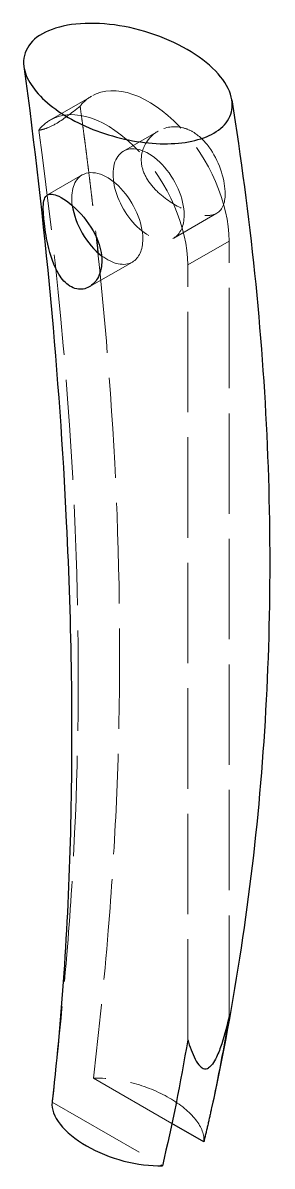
# Model space of a CAD drawing. Header units: millimetres. Extents: x -13 to 17, y -115 to 22.
import ezdxf

# ---------------------------------------------------------------- set-up
doc = ezdxf.new("R2010")
doc.units = ezdxf.units.MM
doc.linetypes.add('ACAD_ISO02W100', pattern=[15, 12, -3])
doc.layers.add('HIDDEN', color=7, linetype='ACAD_ISO02W100', lineweight=13)
doc.layers.add('VISIBLE', color=7, linetype='Continuous', lineweight=25)

msp = doc.modelspace()

# ---------------------------------------------------------------- linework, layer by layer
at = {"layer": 'HIDDEN'}
for p, q in [((-9.27, 10.35), (-4.33, 13.21)), ((3.61, 9.01), (-0.53, 6.63)), ((-5.47, 3.77), (-9.61, 1.38)), ((10.62, -0.8), (5.47, -3.77)), ((12.09, -4.12), (7.14, -6.98)), ((12.09, -96.72), (12.09, -4.12)), ((0.53, -6.63), (-4.62, -9.6)), ((7.14, -99.58), (7.14, -6.98)), ((5.26, -109.59), (-4.11, -104.18)), ((-9.06, -107.04), (4.11, -114.64))]:
    msp.add_line(p, q, dxfattribs=at)
for centre, major_axis, start_param, end_param in [((2.47, 1.43), (-6.8, 11.78), 3.926991, 6.283185), ((2.47, 1.43), (-6.8, 11.78), 0, 0.233458), ((-2.47, -1.43), (-6.8, 11.78), 3.926991, 6.283185), ((-2.47, -1.43), (-6.8, 11.78), 0, 0.233458), ((2.47, 1.43), (-3, 5.2), 3.926991, 6.283185), ((2.47, 1.43), (-3, 5.2), 0, 3.141593), ((-2.47, -1.43), (-3, 5.2), 3.926991, 6.283185), ((-2.47, -1.43), (-3, 5.2), 0, 0.961052), ((2.47, 1.43), (-3, 5.2), 3.141593, 3.926991), ((-2.47, -1.43), (-3, 5.2), 3.141593, 3.926991), ((-2.47, -1.43), (-3, 5.2), 2.196407, 3.141593)]:
    msp.add_ellipse(centre, major_axis=major_axis, ratio=0.57735, start_param=start_param, end_param=end_param, dxfattribs=at)
for points, knots in [([(-10.66, 9.12), (-10.46, 9.15), (-10.21, 9.2), (-9.92, 9.29), (-9.56, 9.41), (-9.12, 9.6), (-8.63, 9.88), (-7.77, 10.37), (-6.77, 11.16), (-5.71, 11.98)], [0, 0, 0, 0, 0.217222, 0.217222, 0.217222, 0.498823, 0.498823, 0.498823, 1, 1, 1, 1]), ([(11.61, 1.8), (11.53, 3.4), (10.85, 5.54), (9.67, 7.13), (9.12, 7.87), (8.47, 8.49), (7.76, 8.91), (7.37, 9.14), (6.97, 9.31), (6.56, 9.41), (5.52, 9.68), (4.47, 9.51), (3.61, 9.01)], [0, 0, 0, 0, 6.02897, 6.02897, 6.02897, 8.817886, 8.817886, 8.817886, 10.351757, 10.351757, 10.351757, 14.271359, 14.271359, 14.271359, 14.271359]), ([(-10.66, 9.12), (-8.26, -8.23), (-6.73, -25.25), (-6.18, -41.76), (-5.8, -53.06), (-5.87, -64.12), (-6.37, -74.91), (-6.6, -79.79), (-6.91, -84.61), (-7.3, -89.38), (-7.77, -95.21), (-8.37, -100.96), (-9.02, -106.66)], [0, 0, 0, 0, 0.421539, 0.421539, 0.421539, 0.710066, 0.710066, 0.710066, 0.840594, 0.840594, 0.840594, 1, 1, 1, 1]), ([(3.61, 9.01), (3, 8.66), (2.48, 8.15), (2.11, 7.51), (1.85, 7.06), (1.67, 6.53), (1.61, 5.97), (1.55, 5.41), (1.63, 4.82), (1.83, 4.25), (2.04, 3.65), (2.38, 3.08), (2.8, 2.56), (3.22, 2.04), (3.71, 1.57), (4.25, 1.15), (5.28, 0.34), (6.46, -0.32), (7.59, -0.71), (8.14, -0.9), (8.67, -1.02), (9.15, -1.06), (9.74, -1.11), (10.24, -1.02), (10.62, -0.8)], [0, 0, 0, 0, 0.1412, 0.1412, 0.1412, 0.242959, 0.242959, 0.242959, 0.344718, 0.344718, 0.344718, 0.45358, 0.45358, 0.45358, 0.562443, 0.562443, 0.562443, 0.771563, 0.771563, 0.771563, 0.873894, 0.873894, 0.873894, 1, 1, 1, 1]), ([(-3.58, -5.52), (-2.38, -16.84), (-1.6, -27.98), (-1.23, -38.91), (-0.85, -50.21), (-0.92, -61.27), (-1.42, -72.05), (-1.65, -76.93), (-1.96, -81.76), (-2.35, -86.53), (-2.83, -92.48), (-3.45, -98.35), (-4.11, -104.18)], [0, 0, 0, 0, 0.323931, 0.323931, 0.323931, 0.659133, 0.659133, 0.659133, 0.810778, 0.810778, 0.810778, 1, 1, 1, 1]), ([(9.06, -111.79), (9.15, -110.97), (8.81, -110.05), (8.09, -109.13), (7.37, -108.22), (6.28, -107.32), (4.95, -106.55), (3.62, -105.79), (2.06, -105.15), (0.48, -104.74), (-1.1, -104.32), (-2.7, -104.13), (-4.11, -104.18)], [0, 0, 0, 0, 0.25, 0.25, 0.25, 0.5, 0.5, 0.5, 0.75, 0.75, 0.75, 1, 1, 1, 1])]:
    msp.add_open_spline(points, degree=3, knots=knots, dxfattribs=at)
for points, degree in [([(-5.71, 11.98), (-4.62, 4.11), (-3.78, -3.67)], 2), ([(10.62, -0.8), (11.35, -0.38), (11.67, 0.54), (11.61, 1.8)], 3)]:
    msp.add_open_spline(points, degree=degree, dxfattribs=at)
at = {"layer": 'VISIBLE'}
msp.add_line((9.06, -111.79), (5.26, -109.59), dxfattribs=at)
msp.add_ellipse((-2.47, -1.43), major_axis=(-3, 5.2), ratio=0.57735, start_param=0.961052, end_param=2.196407, dxfattribs=at)
for points, knots in [([(12.41, 12.74), (12.27, 13.64), (11.81, 14.59), (11.06, 15.52), (10.31, 16.45), (9.28, 17.36), (8.04, 18.18), (6.79, 19), (5.35, 19.73), (3.8, 20.32), (2.25, 20.91), (0.61, 21.35), (-1.01, 21.61), (-2.63, 21.87), (-4.22, 21.95), (-5.67, 21.85), (-7.12, 21.75), (-8.42, 21.46), (-9.47, 21.01), (-10.53, 20.57), (-11.34, 19.95), (-11.84, 19.22), (-12.35, 18.5), (-12.55, 17.65), (-12.43, 16.75)], [0, 0, 0, 0, 0.125, 0.125, 0.125, 0.25, 0.25, 0.25, 0.375, 0.375, 0.375, 0.5, 0.5, 0.5, 0.625, 0.625, 0.625, 0.75, 0.75, 0.75, 0.875, 0.875, 0.875, 1, 1, 1, 1]), ([(-12.43, 16.75), (-12.24, 15.34), (-11.24, 13.79), (-9.61, 12.39), (-7.98, 10.99), (-5.73, 9.74), (-3.26, 8.88), (-0.79, 8.01), (1.89, 7.52), (4.29, 7.5), (6.7, 7.48), (8.81, 7.93), (10.26, 8.77)], [0, 0, 0, 0, 0.25, 0.25, 0.25, 0.5, 0.5, 0.5, 0.75, 0.75, 0.75, 1, 1, 1, 1]), ([(-12.43, 16.75), (-9.89, -2.09), (-8.2, -20.36), (-7.36, -37.73), (-6.75, -50.24), (-6.58, -62.28), (-6.85, -73.78), (-7.12, -85.28), (-7.83, -96.22), (-9.02, -106.66)], [0, 0, 0, 0, 0.409885, 0.409885, 0.409885, 0.704942, 0.704942, 0.704942, 1, 1, 1, 1]), ([(12.41, 12.74), (14.61, -1.13), (16.05, -14.94), (16.64, -28.58), (17.22, -42.23), (16.96, -55.71), (15.84, -68.9), (14.72, -82.2), (12.72, -95.21), (9.99, -107.74)], [0, 0, 0, 0, 0.332445, 0.332445, 0.332445, 0.664891, 0.664891, 0.664891, 1, 1, 1, 1]), ([(10.26, 8.77), (11.08, 9.24), (11.69, 9.83), (12.05, 10.51), (12.42, 11.18), (12.54, 11.94), (12.41, 12.74)], [0, 0, 0, 0, 0.0550173, 0.0550173, 0.0550173, 0.1100346, 0.1100346, 0.1100346, 0.1100346]), ([(-4.62, -9.6), (-5.08, -9.86), (-5.6, -9.95), (-6.11, -9.84), (-6.4, -9.78), (-6.68, -9.67), (-6.94, -9.5), (-7.44, -9.19), (-7.88, -8.7), (-8.25, -8.1), (-8.86, -7.12), (-9.28, -5.86), (-9.57, -4.51), (-9.78, -3.58), (-9.92, -2.59), (-10.02, -1.71), (-10.09, -1.06), (-10.12, -0.49), (-10.11, -0.04), (-10.09, 0.73), (-9.94, 1.19), (-9.61, 1.38)], [0, 0, 0, 0, 0.129618, 0.129618, 0.129618, 0.200781, 0.200781, 0.200781, 0.332632, 0.332632, 0.332632, 0.549946, 0.549946, 0.549946, 0.7007, 0.7007, 0.7007, 0.812288, 0.812288, 0.812288, 1, 1, 1, 1]), ([(-9.61, 1.38), (-9.32, 1.55), (-8.86, 1.5), (-8.27, 1.23), (-7.52, 0.87), (-6.52, 0.12), (-5.6, -0.91), (-4.75, -1.86), (-3.98, -3.02), (-3.55, -4.23), (-3.24, -5.07), (-3.09, -5.92), (-3.12, -6.7)], [0, 0, 0, 0, 0.231746, 0.231746, 0.231746, 0.528627, 0.528627, 0.528627, 0.805516, 0.805516, 0.805516, 1, 1, 1, 1]), ([(-3.12, -6.7), (-3.15, -7.42), (-3.34, -8.07), (-3.64, -8.59), (-3.9, -9.03), (-4.23, -9.37), (-4.62, -9.6)], [0, 0, 0, 0, 0.13881, 0.13881, 0.13881, 0.2551708, 0.2551708, 0.2551708, 0.2551708]), ([(12.09, -96.72), (11.84, -97.82), (11.57, -98.94), (11.2, -100.07), (11.03, -100.61), (10.83, -101.15), (10.58, -101.68), (10.44, -101.96), (10.29, -102.24), (10.1, -102.49), (9.96, -102.68), (9.79, -102.86), (9.62, -102.95)], [0, 0, 0, 0, 0.51717, 0.51717, 0.51717, 0.76571, 0.76571, 0.76571, 0.897772, 0.897772, 0.897772, 1, 1, 1, 1]), ([(7.14, -99.58), (7.39, -100.4), (7.67, -101.2), (8.03, -101.9), (8.21, -102.23), (8.4, -102.55), (8.66, -102.79), (8.79, -102.91), (8.95, -103.02), (9.13, -103.05), (9.28, -103.08), (9.44, -103.06), (9.62, -102.95)], [0, 0, 0, 0, 0.51717, 0.51717, 0.51717, 0.76571, 0.76571, 0.76571, 0.897772, 0.897772, 0.897772, 1, 1, 1, 1]), ([(-9.06, -107.04), (-9.15, -107.85), (-8.81, -108.78), (-8.09, -109.69), (-7.37, -110.6), (-6.28, -111.5), (-4.95, -112.27), (-3.62, -113.04), (-2.06, -113.67), (-0.48, -114.08), (1.1, -114.5), (2.7, -114.69), (4.11, -114.64)], [0, 0, 0, 0, 0.25, 0.25, 0.25, 0.5, 0.5, 0.5, 0.75, 0.75, 0.75, 1, 1, 1, 1])]:
    msp.add_open_spline(points, degree=3, knots=knots, dxfattribs=at)
for points, degree in [([(-3.78, -3.67), (-3.58, -5.52)], 1), ([(12.09, -96.72), (11.47, -100.46), (10.78, -104.14), (9.99, -107.74)], 3), ([(7.14, -99.58), (6.29, -104.72), (5.29, -109.76), (4.11, -114.64)], 3), ([(-9.02, -106.66), (-9.06, -107.04)], 1), ([(9.99, -107.74), (9.55, -109.78), (9.06, -111.79)], 2)]:
    msp.add_open_spline(points, degree=degree, dxfattribs=at)

doc.saveas('drawing.dxf')
